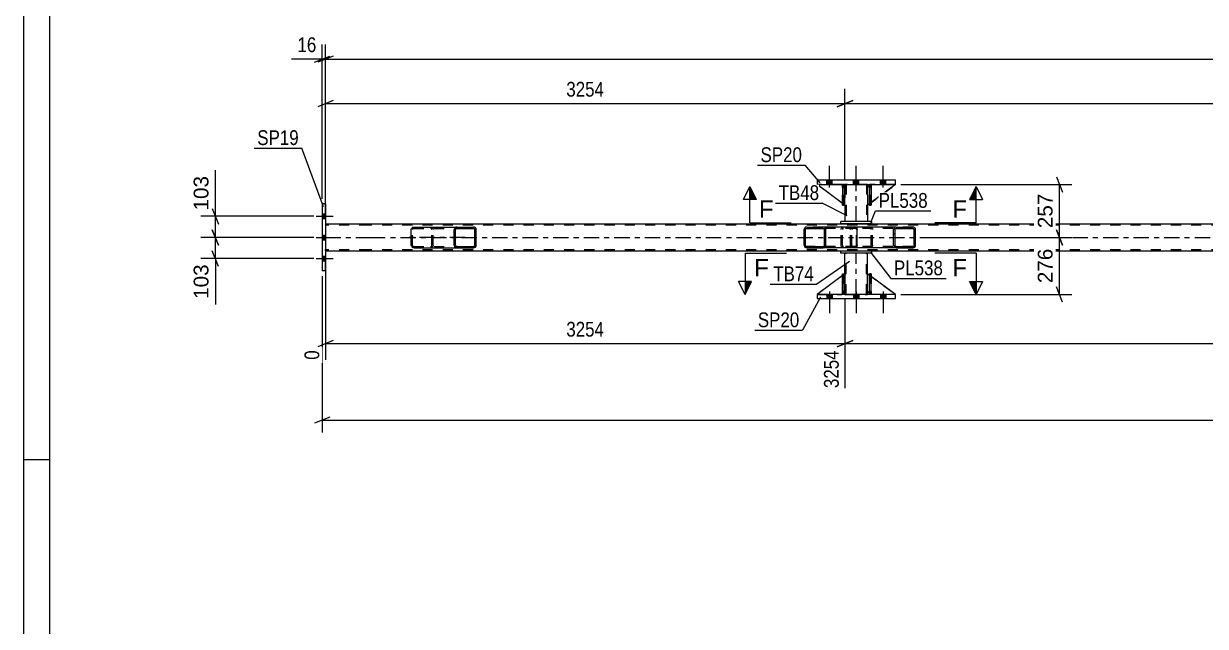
# Model space of a CAD drawing. Header units: millimetres. Extents: x -116 to 725, y -402 to 192.
# Drawn here: x -115.7 to 113.3, y -285.5 to -168.8 of the extents above; entities that cross this region are included whole.
import ezdxf

# ---------------------------------------------------------------- set-up
doc = ezdxf.new("R2010")
doc.units = ezdxf.units.MM
doc.linetypes.add('DXK_LINE_DOT2', pattern=[3.9198, 1.9599, -1.9599])
doc.linetypes.add('DXK_LINE_DOT3', pattern=[5.9187, 2.979, -0.9799, 0.9799, -0.9799])
doc.styles.add('Arial', font='ARIAL.TTF', dxfattribs={"height": 0.2})
doc.styles.add('Arial Narrow', font='ARIALN.TTF', dxfattribs={"height": 0.2})

# ---------------------------------------------------------------- blocks, each defined once
blk = doc.blocks.new('Unknown-203720616-1133')
at = {"color": 5, "linetype": 'Continuous'}
for p, q in [((-115.72, 191.75), (-115.72, -402.25)), ((-110.72, 186.75), (-110.72, -397.25)), ((-110.72, -253.25), (-115.72, -253.25))]:
    blk.add_line(p, q, dxfattribs=at)
blk = doc.blocks.new('Part-203720616-3910 - 3880')
at = {"color": 2, "linetype": 'Continuous'}
for p, q in [((43.42, -217.23), (43.42, -213.23)), ((47.82, -217.23), (47.82, -213.23)), ((43.42, -221.23), (43.42, -220.63)), ((47.82, -221.23), (47.82, -220.63))]:
    blk.add_line(p, q, dxfattribs=at)
at = {"color": 7, "linetype": 'DXK_LINE_DOT2'}
for p, q in [((47.82, -213.23), (43.42, -213.23)), ((43.66, -221.23), (43.66, -213.23)), ((47.58, -221.23), (47.58, -213.23)), ((43.42, -220.63), (43.42, -217.23)), ((47.82, -220.63), (47.82, -217.23)), ((43.42, -221.23), (47.82, -221.23))]:
    blk.add_line(p, q, dxfattribs=at)
at = {"color": 7, "linetype": 'DXK_LINE_DOT3'}
blk.add_line((45.62, -221.23), (45.62, -213.23), dxfattribs=at)
blk = doc.blocks.new('Part-203720616-3911 - 3880')
at = {"color": 7, "linetype": 'DXK_LINE_DOT2'}
for p, q in [((42.97, -200.53), (42.97, -199.93)), ((42.97, -199.93), (42.97, -199.93)), ((42.97, -199.93), (42.97, -203.93)), ((43.29, -199.93), (42.97, -199.93)), ((42.97, -203.93), (42.97, -200.53)), ((42.97, -200.53), (43.29, -200.53)), ((43.29, -200.53), (43.29, -199.93)), ((43.29, -203.93), (43.29, -199.93)), ((43.29, -200.53), (43.29, -203.93)), ((42.97, -203.93), (43.29, -203.93))]:
    blk.add_line(p, q, dxfattribs=at)
blk = doc.blocks.new('Bolt-203720616-4096 - 3880')
at = {"linetype": 'Continuous'}
for points in [[(-57.24, -206.53), (-57.24, -205.65), (-57.88, -205.65), (-57.88, -206.53)], [(-57.24, -206.53), (-57.24, -205.65), (-57.88, -205.65), (-57.88, -206.53)], [(-57.24, -206.53), (-57.24, -205.65), (-57.88, -205.65), (-57.88, -206.53)], [(-57.24, -210.63), (-57.24, -209.75), (-57.88, -209.75), (-57.88, -210.63)], [(-57.24, -210.63), (-57.24, -209.75), (-57.88, -209.75), (-57.88, -210.63)], [(-57.24, -214.73), (-57.24, -213.85), (-57.88, -213.85), (-57.88, -214.73)], [(-57.24, -214.73), (-57.24, -213.85), (-57.88, -213.85), (-57.88, -214.73)], [(-57.24, -214.73), (-57.24, -213.85), (-57.88, -213.85), (-57.88, -214.73)]]:
    blk.add_hatch(color=1, dxfattribs=at).paths.add_polyline_path(points)
at = {"color": 1, "linetype": 'Continuous'}
for p, q in [((-57.88, -205.65), (-57.24, -205.65)), ((-57.88, -205.65), (-57.24, -205.65)), ((-57.88, -205.65), (-57.24, -205.65)), ((-59.04, -206.09), (-55.72, -206.09)), ((-59.04, -206.09), (-55.72, -206.09)), ((-59.04, -206.09), (-55.72, -206.09)), ((-57.88, -206.53), (-57.24, -206.53)), ((-57.88, -206.53), (-57.24, -206.53)), ((-57.88, -206.53), (-57.24, -206.53)), ((-59.04, -210.19), (-55.72, -210.19)), ((-59.04, -210.19), (-55.72, -210.19)), ((-57.88, -209.75), (-57.24, -209.75)), ((-57.88, -209.75), (-57.24, -209.75)), ((-57.88, -210.63), (-57.24, -210.63)), ((-57.88, -210.63), (-57.24, -210.63)), ((-59.04, -214.29), (-55.72, -214.29)), ((-59.04, -214.29), (-55.72, -214.29)), ((-59.04, -214.29), (-55.72, -214.29)), ((-57.88, -213.85), (-57.24, -213.85)), ((-57.88, -213.85), (-57.24, -213.85)), ((-57.88, -213.85), (-57.24, -213.85)), ((-57.88, -214.73), (-57.24, -214.73)), ((-57.88, -214.73), (-57.24, -214.73)), ((-57.88, -214.73), (-57.24, -214.73))]:
    blk.add_line(p, q, dxfattribs=at)
blk = doc.blocks.new('Part-203720616-3947 - 3880')
at = {"color": 2, "linetype": 'Continuous'}
for p, q in [((43.42, -199.93), (43.42, -200.53)), ((47.82, -199.93), (47.82, -200.53)), ((43.42, -203.93), (43.42, -207.13)), ((47.82, -203.93), (47.82, -207.13))]:
    blk.add_line(p, q, dxfattribs=at)
at = {"color": 7, "linetype": 'DXK_LINE_DOT2'}
for p, q in [((47.82, -199.93), (43.42, -199.93)), ((43.42, -200.53), (43.42, -203.93)), ((43.66, -199.93), (43.66, -207.13)), ((47.58, -199.93), (47.58, -207.13)), ((47.82, -200.53), (47.82, -203.93)), ((47.82, -207.13), (43.42, -207.13))]:
    blk.add_line(p, q, dxfattribs=at)
at = {"color": 7, "linetype": 'DXK_LINE_DOT3'}
blk.add_line((45.62, -207.13), (45.62, -199.93), dxfattribs=at)
blk = doc.blocks.new('Part-203720616-4016 - 3880')
at = {"color": 7, "linetype": 'DXK_LINE_DOT2'}
for p, q in [((48.42, -199.93), (47.82, -200.53)), ((47.82, -203.93), (53.22, -199.93)), ((47.82, -200.53), (47.82, -203.93)), ((53.22, -199.93), (48.42, -199.93))]:
    blk.add_line(p, q, dxfattribs=at)
blk = doc.blocks.new('Part-203720616-3952 - 3880')
at = {"color": 2, "linetype": 'Continuous'}
for p, q in [((48.62, -207.13), (42.62, -207.13)), ((42.62, -207.53), (42.62, -207.13)), ((48.62, -207.53), (42.62, -207.53)), ((48.62, -207.53), (48.62, -207.13))]:
    blk.add_line(p, q, dxfattribs=at)
blk = doc.blocks.new('Part-203720616-4017 - 3880')
at = {"color": 2, "linetype": 'Continuous'}
for p, q in [((42.97, -203.6), (38.02, -199.93)), ((42.97, -200.09), (42.82, -199.93)), ((43.42, -200.53), (43.29, -200.41)), ((43.42, -200.53), (43.42, -200.53)), ((43.42, -203.93), (43.42, -200.53)), ((43.29, -203.84), (43.42, -203.93)), ((43.42, -203.93), (43.42, -203.93))]:
    blk.add_line(p, q, dxfattribs=at)
at = {"color": 7, "linetype": 'DXK_LINE_DOT2'}
for p, q in [((42.82, -199.93), (38.02, -199.93)), ((42.82, -199.93), (43.42, -200.53)), ((43.29, -200.41), (42.97, -200.09)), ((43.42, -200.53), (43.42, -203.93)), ((43.29, -203.84), (42.97, -203.6))]:
    blk.add_line(p, q, dxfattribs=at)
blk = doc.blocks.new('Part-203720616-4021 - 3880')
at = {"color": 7, "linetype": 'DXK_LINE_DOT2'}
for p, q in [((43.29, -217.33), (42.97, -217.56)), ((43.42, -220.63), (43.42, -217.23)), ((38.02, -221.23), (42.82, -221.23)), ((43.42, -220.63), (42.82, -221.23)), ((43.29, -220.76), (42.97, -221.08))]:
    blk.add_line(p, q, dxfattribs=at)
at = {"color": 2, "linetype": 'Continuous'}
for p, q in [((43.42, -217.23), (43.29, -217.33)), ((43.42, -220.63), (43.42, -217.23)), ((42.97, -217.56), (38.02, -221.23)), ((42.97, -221.08), (42.82, -221.23)), ((43.42, -220.63), (43.29, -220.76)), ((43.42, -220.63), (43.42, -220.63))]:
    blk.add_line(p, q, dxfattribs=at)
blk = doc.blocks.new('Part-203720616-3957 - 3880')
at = {"color": 2, "linetype": 'Continuous'}
for p, q in [((48.62, -212.83), (42.62, -212.83)), ((42.62, -213.23), (42.62, -212.83)), ((48.62, -213.23), (48.62, -212.83)), ((48.62, -213.23), (42.62, -213.23))]:
    blk.add_line(p, q, dxfattribs=at)
blk = doc.blocks.new('Part-203720616-4022 - 3880')
at = {"color": 7, "linetype": 'DXK_LINE_DOT2'}
for p, q in [((43.42, -217.23), (38.02, -221.23)), ((43.42, -220.63), (43.42, -217.23)), ((43.42, -217.23), (43.42, -220.63)), ((38.02, -221.23), (42.82, -221.23)), ((42.82, -221.23), (43.42, -220.63)), ((43.42, -220.63), (42.82, -221.23)), ((43.42, -220.63), (43.42, -220.63))]:
    blk.add_line(p, q, dxfattribs=at)
blk = doc.blocks.new('Part-203720616-4023 - 3880')
at = {"color": 2, "linetype": 'Continuous'}
for p, q in [((48.17, -221.23), (48.17, -217.23)), ((48.17, -217.23), (48.49, -217.23)), ((48.49, -221.23), (48.49, -217.23)), ((48.17, -221.23), (48.17, -221.23)), ((48.49, -221.23), (48.17, -221.23))]:
    blk.add_line(p, q, dxfattribs=at)
at = {"color": 7, "linetype": 'DXK_LINE_DOT2'}
for p, q in [((48.17, -217.23), (48.17, -220.63)), ((48.49, -220.63), (48.49, -217.23)), ((48.17, -220.63), (48.17, -221.23)), ((48.17, -220.63), (48.49, -220.63)), ((48.49, -221.23), (48.49, -220.63)), ((48.49, -221.23), (48.49, -221.23))]:
    blk.add_line(p, q, dxfattribs=at)
blk = doc.blocks.new('Part-203720616-4024 - 3880')
at = {"color": 2, "linetype": 'Continuous'}
for p, q in [((42.97, -221.23), (42.97, -217.23)), ((42.97, -217.23), (43.29, -217.23)), ((43.29, -221.23), (43.29, -217.23)), ((42.97, -221.23), (42.97, -221.23)), ((43.29, -221.23), (42.97, -221.23))]:
    blk.add_line(p, q, dxfattribs=at)
at = {"color": 7, "linetype": 'DXK_LINE_DOT2'}
for p, q in [((42.97, -217.23), (42.97, -220.63)), ((43.29, -220.63), (43.29, -217.23)), ((42.97, -220.63), (42.97, -221.23)), ((42.97, -220.63), (43.29, -220.63)), ((43.29, -221.23), (43.29, -220.63)), ((43.29, -221.23), (43.29, -221.23))]:
    blk.add_line(p, q, dxfattribs=at)
blk = doc.blocks.new('Part-203720616-4025 - 3880')
at = {"color": 7, "linetype": 'DXK_LINE_DOT2'}
for p, q in [((48.49, -217.23), (48.17, -217.23)), ((48.17, -220.63), (48.17, -217.23)), ((48.17, -217.23), (48.17, -221.23)), ((48.49, -217.23), (48.49, -220.63)), ((48.49, -221.23), (48.49, -217.23)), ((48.49, -220.63), (48.17, -220.63)), ((48.17, -221.23), (48.17, -220.63)), ((48.49, -221.23), (48.17, -221.23)), ((48.49, -220.63), (48.49, -221.23)), ((48.49, -221.23), (48.49, -221.23))]:
    blk.add_line(p, q, dxfattribs=at)
blk = doc.blocks.new('Part-203720616-3971 - 3880')
at = {"color": 2, "linetype": 'Continuous'}
for p, q in [((-57.24, -203.69), (-57.88, -203.69)), ((-57.88, -203.69), (-57.88, -216.69)), ((-57.24, -203.69), (-57.24, -216.69)), ((-57.24, -216.69), (-57.88, -216.69))]:
    blk.add_line(p, q, dxfattribs=at)
at = {"color": 7, "linetype": 'DXK_LINE_DOT2'}
for p, q in [((-57.88, -203.69), (-57.88, -216.69)), ((-57.24, -216.69), (-57.24, -212.54))]:
    blk.add_line(p, q, dxfattribs=at)
blk = doc.blocks.new('Part-203720616-4014 - 3880')
at = {"color": 7, "linetype": 'DXK_LINE_DOT2'}
for p, q in [((42.97, -217.23), (43.29, -217.23)), ((42.97, -220.63), (42.97, -217.23)), ((42.97, -217.23), (42.97, -221.23)), ((43.29, -217.23), (43.29, -220.63)), ((43.29, -221.23), (43.29, -217.33)), ((43.29, -220.63), (42.97, -220.63)), ((42.97, -221.23), (42.97, -220.63)), ((43.29, -221.23), (42.97, -221.23)), ((43.29, -220.63), (43.29, -221.23)), ((43.29, -221.23), (43.29, -221.23))]:
    blk.add_line(p, q, dxfattribs=at)
blk = doc.blocks.new('Part-203720616-4015 - 3880')
at = {"color": 2, "linetype": 'Continuous'}
for p, q in [((48.17, -200.18), (47.82, -200.53)), ((47.82, -200.53), (47.82, -203.93)), ((53.22, -199.93), (48.49, -203.43)), ((48.17, -203.67), (47.82, -203.93))]:
    blk.add_line(p, q, dxfattribs=at)
at = {"color": 7, "linetype": 'DXK_LINE_DOT2'}
for p, q in [((48.42, -199.93), (48.17, -200.18)), ((53.22, -199.93), (48.42, -199.93)), ((48.49, -203.43), (48.17, -203.67))]:
    blk.add_line(p, q, dxfattribs=at)
blk = doc.blocks.new('Part-203720616-4018 - 3880')
at = {"color": 7, "linetype": 'DXK_LINE_DOT2'}
for p, q in [((43.42, -203.93), (38.02, -199.93)), ((38.02, -199.93), (42.82, -199.93)), ((42.82, -199.93), (43.42, -200.53)), ((43.42, -200.53), (42.82, -199.93)), ((43.42, -200.53), (43.42, -203.93)), ((43.42, -200.53), (43.42, -200.53)), ((43.42, -200.53), (43.42, -203.93))]:
    blk.add_line(p, q, dxfattribs=at)
blk = doc.blocks.new('Part-203720616-4019 - 3880')
at = {"color": 2, "linetype": 'Continuous'}
for p, q in [((48.49, -199.93), (48.17, -199.93)), ((48.17, -199.93), (48.17, -203.93)), ((48.49, -199.93), (48.49, -199.93)), ((48.49, -199.93), (48.49, -203.93)), ((48.49, -203.93), (48.17, -203.93))]:
    blk.add_line(p, q, dxfattribs=at)
at = {"color": 7, "linetype": 'DXK_LINE_DOT2'}
for p, q in [((48.17, -200.53), (48.17, -199.93)), ((48.49, -200.53), (48.17, -200.53)), ((48.17, -200.53), (48.17, -203.93)), ((48.49, -200.53), (48.49, -199.93)), ((48.49, -199.93), (48.49, -199.93)), ((48.49, -203.93), (48.49, -200.53))]:
    blk.add_line(p, q, dxfattribs=at)
blk = doc.blocks.new('Part-203720616-4020 - 3880')
at = {"color": 7, "linetype": 'DXK_LINE_DOT2'}
for p, q in [((47.82, -220.63), (47.82, -217.23)), ((47.82, -217.23), (53.22, -221.23)), ((48.42, -221.23), (47.82, -220.63)), ((53.22, -221.23), (48.42, -221.23))]:
    blk.add_line(p, q, dxfattribs=at)
blk = doc.blocks.new('Part-203720616-4045 - 3880')
at = {"color": 2, "linetype": 'Continuous'}
for p, q in [((53.22, -199.13), (38.02, -199.13)), ((38.02, -199.13), (38.02, -199.93)), ((53.22, -199.93), (53.22, -199.13)), ((38.02, -199.93), (53.22, -199.93))]:
    blk.add_line(p, q, dxfattribs=at)
blk = doc.blocks.new('Part-203720616-4050 - 3880')
at = {"color": 2, "linetype": 'Continuous'}
for p, q in [((38.02, -221.23), (38.02, -222.03)), ((53.22, -221.23), (38.02, -221.23)), ((38.02, -222.03), (53.22, -222.03)), ((53.22, -222.03), (53.22, -221.23))]:
    blk.add_line(p, q, dxfattribs=at)
blk = doc.blocks.new('Part-203720616-4051 - 3880')
at = {"color": 2, "linetype": 'Continuous'}
for p, q in [((47.82, -220.63), (47.82, -217.23)), ((48.17, -217.49), (47.82, -217.23)), ((53.22, -221.23), (48.49, -217.73)), ((48.17, -220.99), (47.82, -220.63))]:
    blk.add_line(p, q, dxfattribs=at)
at = {"color": 7, "linetype": 'DXK_LINE_DOT2'}
for p, q in [((48.49, -217.73), (48.17, -217.49)), ((48.42, -221.23), (48.17, -220.99)), ((53.22, -221.23), (48.42, -221.23)), ((53.22, -221.23), (53.22, -221.23)), ((53.22, -221.23), (53.22, -221.23))]:
    blk.add_line(p, q, dxfattribs=at)
blk = doc.blocks.new('Part-203720616-4052 - 3880')
at = {"color": 2, "linetype": 'Continuous'}
for p, q in [((43.29, -199.93), (42.97, -199.93)), ((42.97, -199.93), (42.97, -203.93)), ((43.29, -199.93), (43.29, -199.93)), ((43.29, -199.93), (43.29, -203.93)), ((43.29, -203.93), (42.97, -203.93))]:
    blk.add_line(p, q, dxfattribs=at)
at = {"color": 7, "linetype": 'DXK_LINE_DOT2'}
for p, q in [((42.97, -200.53), (42.97, -199.93)), ((43.29, -200.53), (42.97, -200.53)), ((42.97, -200.53), (42.97, -203.93)), ((43.29, -200.53), (43.29, -199.93)), ((43.29, -199.93), (43.29, -199.93)), ((43.29, -203.93), (43.29, -200.53))]:
    blk.add_line(p, q, dxfattribs=at)
blk = doc.blocks.new('Part-203720616-4053 - 3880')
at = {"color": 7, "linetype": 'DXK_LINE_DOT2'}
for p, q in [((48.17, -200.53), (48.17, -199.93)), ((48.17, -199.93), (48.17, -199.93)), ((48.17, -199.93), (48.17, -203.93)), ((48.49, -199.93), (48.17, -199.93)), ((48.17, -203.93), (48.17, -200.53)), ((48.17, -200.53), (48.49, -200.53)), ((48.49, -200.53), (48.49, -199.93)), ((48.49, -203.93), (48.49, -199.93)), ((48.49, -200.53), (48.49, -203.93)), ((48.17, -203.93), (48.49, -203.93))]:
    blk.add_line(p, q, dxfattribs=at)
blk = doc.blocks.new('Part-203720616-4054 - 3880')
at = {"linetype": 'Continuous'}
h = blk.add_hatch(dxfattribs=at)
h.set_pattern_fill('', scale=0.7, style=0, pattern_type=0)
h.set_pattern_definition([(45, (39.6684, -208.489), (-1.57154, 1.57154), [])])
h.paths.add_polyline_path([(39.71, -208.67), (39.67, -208.49), (39.56, -208.33), (39.4, -208.23), (39.2, -208.19), (36.02, -208.19), (35.83, -208.23), (35.66, -208.33), (35.56, -208.49), (35.52, -208.67), (35.52, -211.71), (35.56, -211.9), (35.66, -212.05), (35.83, -212.16), (36.02, -212.19), (39.2, -212.19), (39.4, -212.16), (39.56, -212.05), (39.67, -211.9), (39.71, -211.71)])
h.paths.add_polyline_path([(39.44, -211.8), (39.38, -211.88), (39.3, -211.93), (39.2, -211.95), (36.02, -211.95), (35.92, -211.93), (35.84, -211.88), (35.79, -211.8), (35.77, -211.71), (35.77, -208.67), (35.79, -208.58), (35.84, -208.5), (35.92, -208.45), (36.02, -208.43), (39.2, -208.43), (39.3, -208.45), (39.38, -208.5), (39.44, -208.58), (39.46, -208.67), (39.46, -211.71)])
at = {"color": 2, "linetype": 'Continuous'}
for p, q in [((36.02, -208.19), (35.83, -208.23)), ((36.02, -208.19), (39.2, -208.19)), ((45.5, -208.19), (39.2, -208.19)), ((39.4, -208.23), (39.2, -208.19)), ((45.5, -208.19), (45.61, -208.23)), ((45.61, -208.23), (45.7, -208.33)), ((45.7, -208.33), (45.75, -208.49)), ((35.56, -208.49), (35.52, -208.67)), ((35.52, -211.71), (35.52, -208.67)), ((35.77, -208.67), (35.79, -208.58)), ((35.77, -211.71), (35.77, -208.67)), ((35.79, -208.58), (35.84, -208.5)), ((35.84, -208.5), (35.92, -208.45)), ((35.92, -208.45), (36.02, -208.43)), ((36.02, -208.43), (39.2, -208.43)), ((39.2, -208.43), (39.3, -208.45)), ((39.3, -208.45), (39.38, -208.5)), ((39.38, -208.5), (39.44, -208.58)), ((39.44, -208.58), (39.46, -208.67)), ((39.46, -211.71), (39.46, -208.67)), ((39.71, -208.67), (39.67, -208.49)), ((39.71, -211.71), (39.71, -208.67)), ((45.75, -208.49), (45.78, -208.67)), ((45.78, -211.71), (45.78, -208.67)), ((35.52, -211.71), (35.56, -211.9)), ((35.79, -211.8), (35.77, -211.71)), ((35.84, -211.88), (35.79, -211.8)), ((35.83, -212.16), (36.02, -212.19)), ((35.92, -211.93), (35.84, -211.88)), ((36.02, -211.95), (35.92, -211.93)), ((36.02, -211.95), (39.2, -211.95)), ((36.02, -212.19), (39.2, -212.19)), ((39.3, -211.93), (39.2, -211.95)), ((39.2, -212.19), (39.4, -212.16)), ((45.5, -212.19), (39.2, -212.19)), ((39.38, -211.88), (39.3, -211.93)), ((39.44, -211.8), (39.38, -211.88)), ((39.46, -211.71), (39.44, -211.8)), ((39.67, -211.9), (39.71, -211.71)), ((45.61, -212.16), (45.5, -212.19)), ((45.7, -212.05), (45.61, -212.16)), ((45.75, -211.9), (45.7, -212.05)), ((45.78, -211.71), (45.75, -211.9))]:
    blk.add_line(p, q, dxfattribs=at)
at = {"color": 7, "linetype": 'DXK_LINE_DOT2'}
for p, q in [((39.2, -208.19), (36.02, -208.19)), ((42.98, -208.23), (43.17, -208.19)), ((44.51, -208.43), (44.51, -208.19)), ((45.5, -208.43), (36.02, -208.43)), ((42.67, -208.67), (42.71, -208.49)), ((42.67, -211.71), (42.67, -208.67)), ((42.94, -208.58), (42.92, -208.67)), ((42.92, -211.71), (42.92, -208.67)), ((42.99, -208.5), (42.94, -208.58)), ((42.99, -208.5), (43.01, -208.49)), ((43.01, -208.49), (43.07, -208.45)), ((43.07, -208.45), (43.17, -208.43)), ((45.56, -208.45), (45.5, -208.43)), ((45.6, -208.5), (45.56, -208.45)), ((45.63, -208.58), (45.6, -208.5)), ((45.64, -208.67), (45.63, -208.58)), ((45.64, -211.71), (45.64, -208.67)), ((45.5, -211.95), (36.02, -211.95)), ((39.2, -212.19), (36.02, -212.19)), ((42.71, -211.9), (42.67, -211.71)), ((42.92, -211.71), (42.94, -211.8)), ((42.94, -211.8), (42.99, -211.88)), ((43.17, -212.19), (42.98, -212.16)), ((42.99, -211.88), (43.01, -211.9)), ((43.01, -211.9), (43.07, -211.93)), ((43.07, -211.93), (43.17, -211.95)), ((44.51, -212.19), (44.51, -211.95)), ((45.5, -211.95), (45.56, -211.93)), ((45.56, -211.93), (45.6, -211.88)), ((45.6, -211.88), (45.63, -211.8)), ((45.63, -211.8), (45.64, -211.71))]:
    blk.add_line(p, q, dxfattribs=at)
at = {"color": 2, "linetype": 'Continuous'}
for centre, start, end in [((36.01, -208.69), 111.1941, 156.1506), ((39.22, -208.69), 23.8494, 68.8059), ((36.01, -211.7), 203.8494, 248.8059), ((39.22, -211.7), 291.1941, 336.1506)]:
    blk.add_arc(centre, 0.492, start, end, dxfattribs=at)
at = {"color": 7, "linetype": 'DXK_LINE_DOT2'}
for centre, start, end in [((43.16, -208.69), 111.1941, 156.1506), ((43.16, -211.7), 203.8494, 248.8059)]:
    blk.add_arc(centre, 0.492, start, end, dxfattribs=at)
blk = doc.blocks.new('Part-203720616-4055 - 3880')
at = {"linetype": 'Continuous'}
h = blk.add_hatch(dxfattribs=at)
h.set_pattern_fill('', scale=0.7, style=0, pattern_type=0)
h.set_pattern_definition([(45, (-28.0551, -208.489), (-1.57154, 1.57154), [])])
h.paths.add_polyline_path([(-28.02, -208.67), (-28.06, -208.49), (-28.17, -208.33), (-28.33, -208.23), (-28.53, -208.19), (-31.76, -208.19), (-31.96, -208.23), (-32.12, -208.33), (-32.23, -208.49), (-32.27, -208.67), (-32.27, -211.71), (-32.23, -211.9), (-32.12, -212.05), (-31.96, -212.16), (-31.76, -212.19), (-28.53, -212.19), (-28.33, -212.16), (-28.17, -212.05), (-28.06, -211.9), (-28.02, -211.71)])
h.paths.add_polyline_path([(-28.29, -211.8), (-28.35, -211.88), (-28.43, -211.93), (-28.53, -211.95), (-31.76, -211.95), (-31.86, -211.93), (-31.94, -211.88), (-32, -211.8), (-32.02, -211.71), (-32.02, -208.67), (-32, -208.58), (-31.94, -208.5), (-31.86, -208.45), (-31.76, -208.43), (-28.53, -208.43), (-28.43, -208.45), (-28.35, -208.5), (-28.29, -208.58), (-28.27, -208.67), (-28.27, -211.71)])
at = {"color": 2, "linetype": 'Continuous'}
for p, q in [((-40.31, -208.23), (-40.11, -208.19)), ((-40.11, -208.19), (-31.76, -208.19)), ((-31.76, -208.19), (-31.96, -208.23)), ((-31.76, -208.19), (-28.53, -208.19)), ((-28.33, -208.23), (-28.53, -208.19)), ((-40.62, -208.67), (-40.58, -208.49)), ((-40.62, -211.71), (-40.62, -208.67)), ((-32.23, -208.49), (-32.27, -208.67)), ((-32.27, -211.71), (-32.27, -208.67)), ((-32.02, -208.67), (-32, -208.58)), ((-32.02, -211.71), (-32.02, -208.67)), ((-32, -208.58), (-31.94, -208.5)), ((-31.94, -208.5), (-31.86, -208.45)), ((-31.86, -208.45), (-31.76, -208.43)), ((-31.76, -208.43), (-28.53, -208.43)), ((-28.53, -208.43), (-28.43, -208.45)), ((-28.43, -208.45), (-28.35, -208.5)), ((-28.35, -208.5), (-28.29, -208.58)), ((-28.29, -208.58), (-28.27, -208.67)), ((-28.27, -211.71), (-28.27, -208.67)), ((-28.02, -208.67), (-28.06, -208.49)), ((-28.02, -211.71), (-28.02, -208.67)), ((-40.58, -211.9), (-40.62, -211.71)), ((-40.11, -212.19), (-40.31, -212.16)), ((-40.11, -212.19), (-31.76, -212.19)), ((-32.27, -211.71), (-32.23, -211.9)), ((-32, -211.8), (-32.02, -211.71)), ((-31.94, -211.88), (-32, -211.8)), ((-31.96, -212.16), (-31.76, -212.19)), ((-31.86, -211.93), (-31.94, -211.88)), ((-31.76, -211.95), (-31.86, -211.93)), ((-31.76, -211.95), (-28.53, -211.95)), ((-31.76, -212.19), (-28.53, -212.19)), ((-28.43, -211.93), (-28.53, -211.95)), ((-28.53, -212.19), (-28.33, -212.16)), ((-28.35, -211.88), (-28.43, -211.93)), ((-28.29, -211.8), (-28.35, -211.88)), ((-28.27, -211.71), (-28.29, -211.8)), ((-28.06, -211.9), (-28.02, -211.71))]:
    blk.add_line(p, q, dxfattribs=at)
at = {"color": 7, "linetype": 'DXK_LINE_DOT2'}
for p, q in [((-36.88, -208.19), (-36.68, -208.23)), ((-31.76, -208.19), (-28.53, -208.19)), ((-40.35, -208.58), (-40.37, -208.67)), ((-40.37, -211.71), (-40.37, -208.67)), ((-40.29, -208.5), (-40.35, -208.58)), ((-40.21, -208.45), (-40.29, -208.5)), ((-40.11, -208.43), (-40.21, -208.45)), ((-40.11, -208.43), (-28.53, -208.43)), ((-36.78, -208.45), (-36.88, -208.43)), ((-36.7, -208.5), (-36.78, -208.45)), ((-36.64, -208.58), (-36.7, -208.5)), ((-36.62, -208.67), (-36.64, -208.58)), ((-36.62, -211.71), (-36.62, -208.67)), ((-36.4, -208.49), (-36.37, -208.67)), ((-36.37, -211.71), (-36.37, -208.67)), ((-40.37, -211.71), (-40.35, -211.8)), ((-40.35, -211.8), (-40.29, -211.88)), ((-40.29, -211.88), (-40.21, -211.93)), ((-40.21, -211.93), (-40.11, -211.95)), ((-40.11, -211.95), (-28.53, -211.95)), ((-36.88, -211.95), (-36.78, -211.93)), ((-36.68, -212.16), (-36.88, -212.19)), ((-36.78, -211.93), (-36.7, -211.88)), ((-36.7, -211.88), (-36.64, -211.8)), ((-36.64, -211.8), (-36.62, -211.71)), ((-36.37, -211.71), (-36.4, -211.9)), ((-31.76, -212.19), (-28.53, -212.19))]:
    blk.add_line(p, q, dxfattribs=at)
at = {"color": 7, "linetype": 'DXK_LINE_DOT3'}
blk.add_line((-30.14, -210.19), (-41.91, -210.19), dxfattribs=at)
at = {"color": 2, "linetype": 'Continuous'}
for centre, start, end in [((-40.13, -208.69), 110.7583, 155.68), ((-31.78, -208.69), 110.7583, 155.68), ((-28.51, -208.69), 24.32, 69.2417), ((-40.13, -211.69), 204.32, 249.2417), ((-31.78, -211.69), 204.32, 249.2417), ((-28.51, -211.69), 290.7583, 335.68)]:
    blk.add_arc(centre, 0.496, start, end, dxfattribs=at)
at = {"color": 7, "linetype": 'DXK_LINE_DOT2'}
for centre, start, end in [((-36.86, -208.69), 24.32, 69.2417), ((-36.86, -211.69), 290.7583, 335.68)]:
    blk.add_arc(centre, 0.496, start, end, dxfattribs=at)
blk = doc.blocks.new('Part-203720616-4056 - 3880')
at = {"linetype": 'Continuous'}
h = blk.add_hatch(dxfattribs=at)
h.set_pattern_fill('', scale=0.7, style=0, pattern_type=0)
h.set_pattern_definition([(45, (57.079, -208.489), (-1.57154, 1.57154), [])])
h.paths.add_polyline_path([(57.12, -208.67), (57.08, -208.49), (56.97, -208.33), (56.8, -208.23), (56.61, -208.19), (53.37, -208.19), (53.18, -208.23), (53.01, -208.33), (52.9, -208.49), (52.86, -208.67), (52.86, -211.71), (52.9, -211.9), (53.01, -212.05), (53.18, -212.16), (53.37, -212.19), (56.61, -212.19), (56.8, -212.16), (56.97, -212.05), (57.08, -211.9), (57.12, -211.71)])
h.paths.add_polyline_path([(56.84, -211.8), (56.79, -211.88), (56.7, -211.93), (56.61, -211.95), (53.37, -211.95), (53.27, -211.93), (53.19, -211.88), (53.14, -211.8), (53.12, -211.71), (53.12, -208.67), (53.14, -208.58), (53.19, -208.5), (53.27, -208.45), (53.37, -208.43), (56.61, -208.43), (56.7, -208.45), (56.79, -208.5), (56.84, -208.58), (56.86, -208.67), (56.86, -211.71)])
at = {"color": 7, "linetype": 'DXK_LINE_DOT2'}
for p, q in [((44.83, -208.23), (45.02, -208.19)), ((45.5, -208.19), (45.02, -208.19)), ((48.26, -208.19), (48.45, -208.23)), ((56.61, -208.19), (53.37, -208.19)), ((44.51, -208.67), (44.55, -208.49)), ((44.51, -211.71), (44.51, -208.67)), ((44.79, -208.58), (44.77, -208.67)), ((44.77, -211.71), (44.77, -208.67)), ((44.84, -208.5), (44.79, -208.58)), ((44.93, -208.45), (44.84, -208.5)), ((45.02, -208.43), (44.93, -208.45)), ((56.61, -208.43), (45.02, -208.43)), ((48.36, -208.45), (48.26, -208.43)), ((48.44, -208.5), (48.36, -208.45)), ((48.49, -208.58), (48.44, -208.5)), ((48.51, -208.67), (48.49, -208.58)), ((48.51, -211.71), (48.51, -208.67)), ((48.73, -208.49), (48.77, -208.67)), ((48.77, -211.71), (48.77, -208.67)), ((44.55, -211.9), (44.51, -211.71)), ((44.77, -211.71), (44.79, -211.8)), ((44.79, -211.8), (44.84, -211.88)), ((45.02, -212.19), (44.83, -212.16)), ((44.84, -211.88), (44.93, -211.93)), ((44.93, -211.93), (45.02, -211.95)), ((56.61, -211.95), (45.02, -211.95)), ((45.5, -212.19), (45.02, -212.19)), ((48.26, -211.95), (48.36, -211.93)), ((48.45, -212.16), (48.26, -212.19)), ((48.36, -211.93), (48.44, -211.88)), ((48.44, -211.88), (48.49, -211.8)), ((48.49, -211.8), (48.51, -211.71)), ((48.77, -211.71), (48.73, -211.9)), ((56.61, -212.19), (53.37, -212.19))]:
    blk.add_line(p, q, dxfattribs=at)
at = {"color": 2, "linetype": 'Continuous'}
for p, q in [((53.37, -208.19), (45.5, -208.19)), ((53.37, -208.19), (53.18, -208.23)), ((53.37, -208.19), (56.61, -208.19)), ((56.8, -208.23), (56.61, -208.19)), ((52.9, -208.49), (52.86, -208.67)), ((52.86, -211.71), (52.86, -208.67)), ((53.12, -208.67), (53.14, -208.58)), ((53.12, -211.71), (53.12, -208.67)), ((53.14, -208.58), (53.19, -208.5)), ((53.19, -208.5), (53.27, -208.45)), ((53.27, -208.45), (53.37, -208.43)), ((53.37, -208.43), (56.61, -208.43)), ((56.61, -208.43), (56.7, -208.45)), ((56.7, -208.45), (56.79, -208.5)), ((56.79, -208.5), (56.84, -208.58)), ((56.84, -208.58), (56.86, -208.67)), ((56.86, -211.71), (56.86, -208.67)), ((57.12, -208.67), (57.08, -208.49)), ((57.12, -211.71), (57.12, -208.67)), ((53.37, -212.19), (45.5, -212.19)), ((52.86, -211.71), (52.9, -211.9)), ((53.14, -211.8), (53.12, -211.71)), ((53.19, -211.88), (53.14, -211.8)), ((53.18, -212.16), (53.37, -212.19)), ((53.27, -211.93), (53.19, -211.88)), ((53.37, -211.95), (53.27, -211.93)), ((53.37, -211.95), (56.61, -211.95)), ((53.37, -212.19), (56.61, -212.19)), ((56.7, -211.93), (56.61, -211.95)), ((56.61, -212.19), (56.8, -212.16)), ((56.79, -211.88), (56.7, -211.93)), ((56.84, -211.8), (56.79, -211.88)), ((56.86, -211.71), (56.84, -211.8)), ((57.08, -211.9), (57.12, -211.71))]:
    blk.add_line(p, q, dxfattribs=at)
at = {"color": 7, "linetype": 'DXK_LINE_DOT2'}
for centre, start, end in [((45, -208.69), 110.7583, 155.68), ((48.28, -208.69), 24.32, 69.2417), ((45, -211.69), 204.32, 249.2417), ((48.28, -211.69), 290.7583, 335.68)]:
    blk.add_arc(centre, 0.496, start, end, dxfattribs=at)
at = {"color": 2, "linetype": 'Continuous'}
for centre, start, end in [((53.35, -208.69), 110.7583, 155.68), ((56.63, -208.69), 24.32, 69.2417), ((53.35, -211.69), 204.32, 249.2417), ((56.63, -211.69), 290.7583, 335.68)]:
    blk.add_arc(centre, 0.496, start, end, dxfattribs=at)
blk = doc.blocks.new('Bolt-203720616-4090 - 3880')
at = {"linetype": 'Continuous'}
for points in [[(39.9, -199.93), (40.94, -199.93), (40.94, -199.13), (39.9, -199.13)], [(39.9, -199.93), (40.94, -199.93), (40.94, -199.13), (39.9, -199.13)], [(39.9, -199.93), (40.94, -199.93), (40.94, -199.13), (39.9, -199.13)], [(45.1, -199.93), (46.14, -199.93), (46.14, -199.13), (45.1, -199.13)], [(45.1, -199.93), (46.14, -199.93), (46.14, -199.13), (45.1, -199.13)], [(50.3, -199.93), (51.34, -199.93), (51.34, -199.13), (50.3, -199.13)], [(50.3, -199.93), (51.34, -199.93), (51.34, -199.13), (50.3, -199.13)], [(50.3, -199.93), (51.34, -199.93), (51.34, -199.13), (50.3, -199.13)]]:
    blk.add_hatch(color=1, dxfattribs=at).paths.add_polyline_path(points)
at = {"color": 1, "linetype": 'Continuous'}
for p, q in [((40.42, -200.53), (40.42, -196.33)), ((40.42, -200.53), (40.42, -196.33)), ((40.42, -200.53), (40.42, -196.33)), ((45.62, -200.53), (45.62, -196.33)), ((45.62, -200.53), (45.62, -196.33)), ((50.82, -200.53), (50.82, -196.33)), ((50.82, -200.53), (50.82, -196.33)), ((50.82, -200.53), (50.82, -196.33)), ((39.9, -199.93), (39.9, -199.13)), ((39.9, -199.93), (39.9, -199.13)), ((39.9, -199.93), (39.9, -199.13)), ((40.94, -199.93), (40.94, -199.13)), ((40.94, -199.93), (40.94, -199.13)), ((40.94, -199.93), (40.94, -199.13)), ((45.1, -199.93), (45.1, -199.13)), ((45.1, -199.93), (45.1, -199.13)), ((46.14, -199.93), (46.14, -199.13)), ((46.14, -199.93), (46.14, -199.13)), ((50.3, -199.93), (50.3, -199.13)), ((50.3, -199.93), (50.3, -199.13)), ((50.3, -199.93), (50.3, -199.13)), ((51.34, -199.93), (51.34, -199.13)), ((51.34, -199.93), (51.34, -199.13)), ((51.34, -199.93), (51.34, -199.13))]:
    blk.add_line(p, q, dxfattribs=at)
blk = doc.blocks.new('Bolt-203720616-4091 - 3880')
at = {"linetype": 'Continuous'}
for points in [[(40.94, -221.23), (39.9, -221.23), (39.9, -222.03), (40.94, -222.03)], [(40.94, -221.23), (39.9, -221.23), (39.9, -222.03), (40.94, -222.03)], [(40.94, -221.23), (39.9, -221.23), (39.9, -222.03), (40.94, -222.03)], [(46.14, -221.23), (45.1, -221.23), (45.1, -222.03), (46.14, -222.03)], [(46.14, -221.23), (45.1, -221.23), (45.1, -222.03), (46.14, -222.03)], [(51.34, -221.23), (50.3, -221.23), (50.3, -222.03), (51.34, -222.03)], [(51.34, -221.23), (50.3, -221.23), (50.3, -222.03), (51.34, -222.03)], [(51.34, -221.23), (50.3, -221.23), (50.3, -222.03), (51.34, -222.03)]]:
    blk.add_hatch(color=1, dxfattribs=at).paths.add_polyline_path(points)
at = {"color": 1, "linetype": 'Continuous'}
for p, q in [((39.9, -221.23), (39.9, -222.03)), ((39.9, -221.23), (39.9, -222.03)), ((39.9, -221.23), (39.9, -222.03)), ((40.42, -220.63), (40.42, -224.83)), ((40.42, -220.63), (40.42, -224.83)), ((40.42, -220.63), (40.42, -224.83)), ((40.94, -221.23), (40.94, -222.03)), ((40.94, -221.23), (40.94, -222.03)), ((40.94, -221.23), (40.94, -222.03)), ((45.1, -221.23), (45.1, -222.03)), ((45.1, -221.23), (45.1, -222.03)), ((45.62, -220.63), (45.62, -224.83)), ((45.62, -220.63), (45.62, -224.83)), ((46.14, -221.23), (46.14, -222.03)), ((46.14, -221.23), (46.14, -222.03)), ((50.3, -221.23), (50.3, -222.03)), ((50.3, -221.23), (50.3, -222.03)), ((50.3, -221.23), (50.3, -222.03)), ((50.82, -220.63), (50.82, -224.83)), ((50.82, -220.63), (50.82, -224.83)), ((50.82, -220.63), (50.82, -224.83)), ((51.34, -221.23), (51.34, -222.03)), ((51.34, -221.23), (51.34, -222.03)), ((51.34, -221.23), (51.34, -222.03))]:
    blk.add_line(p, q, dxfattribs=at)
blk = doc.blocks.new('Part-203720616-4114 - 3880')
at = {"color": 2, "linetype": 'Continuous'}
for p, q in [((-57.24, -207.55), (-48.72, -207.55)), ((-48.62, -207.55), (610.29, -207.55)), ((-48.72, -212.83), (-57.24, -212.83)), ((42.62, -212.83), (-48.62, -212.83)), ((212.89, -212.83), (48.62, -212.83))]:
    blk.add_line(p, q, dxfattribs=at)
at = {"color": 7, "linetype": 'DXK_LINE_DOT2'}
for p, q in [((-57.24, -207.55), (-57.24, -212.83)), ((-48.72, -207.79), (-57.24, -207.79)), ((610.29, -207.79), (-48.62, -207.79)), ((-48.72, -212.59), (-57.24, -212.59)), ((610.29, -212.59), (-48.62, -212.59)), ((48.62, -212.83), (42.62, -212.83))]:
    blk.add_line(p, q, dxfattribs=at)
at = {"color": 7, "linetype": 'DXK_LINE_DOT3'}
for p, q in [((-57.24, -210.19), (-48.72, -210.19)), ((-48.62, -210.19), (610.29, -210.19))]:
    blk.add_line(p, q, dxfattribs=at)
blk = doc.blocks.new('StraightDimension-203720616-4230 - 3880')
at = {"color": 7, "linetype": 'Continuous'}
for p, q in [((43.42, -222.23), (43.42, -239.37)), ((213.69, -222.23), (213.69, -239.37)), ((44.92, -230.15), (41.92, -231.35)), ((43.42, -230.75), (213.69, -230.75)), ((212.19, -231.35), (215.19, -230.15))]:
    blk.add_line(p, q, dxfattribs=at)
at = {"color": 0}
blk.add_wipeout([(132.81, -230), (132.81, -225.8), (124.3, -225.8), (124.3, -230)], dxfattribs=at)
at = {"color": 0, "linetype": 'Continuous'}
blk.add_wipeout([(213.09, -231.45), (208.89, -231.45), (208.89, -239.97), (213.09, -239.97)], dxfattribs=at)
at = {"color": 3, "style": 'Arial Narrow'}
blk.add_text('4257', height=2.863, dxfattribs=at).set_placement((124.9, -229.4))
at = {"color": 3, "linetype": 'Continuous', "style": 'Arial Narrow'}
blk.add_text('7510', height=2.863, rotation=90.0002, dxfattribs=at).set_placement((212.49, -239.37))
blk = doc.blocks.new('StraightDimension-203720616-4339 - 3880')
at = {"color": 7, "linetype": 'Continuous'}
for p, q in [((58.12, -210.19), (87.4, -210.19)), ((84.4, -208.69), (85.6, -211.69)), ((85, -221.23), (85, -210.19)), ((85.6, -222.73), (84.4, -219.73)), ((54.22, -221.23), (87.4, -221.23))]:
    blk.add_line(p, q, dxfattribs=at)
at = {"color": 0}
blk.add_wipeout([(84.25, -211.78), (80.05, -211.78), (80.05, -219.65), (84.25, -219.65)], dxfattribs=at)
at = {"color": 3, "style": 'Arial'}
blk.add_text('276', height=2.865, rotation=90.0002, dxfattribs=at).set_placement((83.65, -219.05))
blk = doc.blocks.new('StraightDimension-203720616-4213 - 3880')
at = {"color": 7, "linetype": 'Continuous'}
for p, q in [((43.42, -198.93), (43.42, -181.42)), ((213.69, -198.93), (213.69, -181.42)), ((44.92, -183.67), (41.92, -184.87)), ((43.42, -184.27), (213.69, -184.27)), ((212.19, -184.87), (215.19, -183.67))]:
    blk.add_line(p, q, dxfattribs=at)
at = {"color": 0}
blk.add_wipeout([(132.81, -183.52), (132.81, -179.32), (124.3, -179.32), (124.3, -183.52)], dxfattribs=at)
at = {"color": 3, "style": 'Arial Narrow'}
blk.add_text('4257', height=2.863, dxfattribs=at).set_placement((124.9, -182.92))
blk = doc.blocks.new('StraightDimension-203720616-4279 - 3880')
at = {"color": 7, "linetype": 'Continuous'}
for p, q in [((-57.88, -217.69), (-57.88, -247.98)), ((-56.38, -244.98), (-59.38, -246.18)), ((-57.88, -245.58), (619.55, -245.58))]:
    blk.add_line(p, q, dxfattribs=at)
blk = doc.blocks.new('StraightDimension-203720616-4268 - 3880')
at = {"color": 7, "linetype": 'Continuous'}
for p, q in [((-57.88, -202.69), (-57.88, -172.8)), ((-57.24, -202.69), (-57.24, -172.8)), ((-59.38, -176.25), (-56.38, -175.05)), ((-55.74, -175.05), (-58.74, -176.25)), ((-57.88, -175.65), (-57.24, -175.65))]:
    blk.add_line(p, q, dxfattribs=at)
at = {"color": 0}
blk.add_wipeout([(-58.41, -174.9), (-58.41, -170.7), (-63.26, -170.7), (-63.26, -174.9)], dxfattribs=at)
at = {"color": 7, "linetype": 'Continuous'}
blk.add_line((-57.88, -175.65), (-63.79, -175.65), dxfattribs=at)
blk.add_line((-57.88, -175.65), (-63.79, -175.65), dxfattribs=at)
at = {"color": 3, "style": 'Arial Narrow'}
blk.add_text('16', height=2.863, dxfattribs=at).set_placement((-62.66, -174.3))
blk = doc.blocks.new('StraightDimension-203720616-4219 - 3880')
at = {"color": 7, "linetype": 'Continuous'}
for p, q in [((-57.24, -206.55), (-57.24, -181.42)), ((43.42, -198.93), (43.42, -181.42)), ((-55.74, -183.67), (-58.74, -184.87)), ((-57.24, -184.27), (43.42, -184.27)), ((41.92, -184.87), (44.92, -183.67))]:
    blk.add_line(p, q, dxfattribs=at)
at = {"color": 0}
blk.add_wipeout([(-2.66, -183.52), (-2.66, -179.32), (-11.17, -179.32), (-11.17, -183.52)], dxfattribs=at)
at = {"color": 3, "style": 'Arial Narrow'}
blk.add_text('3254', height=2.863, dxfattribs=at).set_placement((-10.57, -182.92))
blk = doc.blocks.new('StraightDimension-203720616-4225 - 3880')
at = {"color": 7, "linetype": 'Continuous'}
for p, q in [((-57.24, -213.83), (-57.24, -233.88)), ((43.42, -222.23), (43.42, -239.37)), ((-55.74, -230.15), (-58.74, -231.35)), ((-57.24, -230.75), (43.42, -230.75)), ((41.92, -231.35), (44.92, -230.15))]:
    blk.add_line(p, q, dxfattribs=at)
at = {"color": 0}
blk.add_wipeout([(-2.66, -230), (-2.66, -225.8), (-11.17, -225.8), (-11.17, -230)], dxfattribs=at)
at = {"color": 0, "linetype": 'Continuous'}
for points in [[(-57.84, -231.45), (-62.04, -231.45), (-62.04, -234.48), (-57.84, -234.48)], [(42.82, -231.45), (38.62, -231.45), (38.62, -239.97), (42.82, -239.97)]]:
    blk.add_wipeout(points, dxfattribs=at)
at = {"color": 3, "style": 'Arial Narrow'}
blk.add_text('3254', height=2.863, dxfattribs=at).set_placement((-10.57, -229.4))
at = {"color": 3, "linetype": 'Continuous', "style": 'Arial Narrow'}
for s, height, p in [('0', 2.86, (-58.44, -233.88)), ('3254', 2.863, (42.22, -239.37))]:
    blk.add_text(s, height=height, rotation=90.0002, dxfattribs=at).set_placement(p)
blk = doc.blocks.new('StraightDimension-203720616-4258 - 3880')
at = {"color": 7, "linetype": 'Continuous'}
for p, q in [((-57.24, -202.69), (-57.24, -172.8)), ((-55.74, -175.05), (-58.74, -176.25)), ((-57.24, -175.65), (618.91, -175.65))]:
    blk.add_line(p, q, dxfattribs=at)
blk = doc.blocks.new('StraightDimension-203720616-4290 - 3880')
at = {"color": 7, "linetype": 'Continuous'}
for p, q in [((-79.16, -204.59), (-77.96, -207.59)), ((-59.48, -206.09), (-81.41, -206.09)), ((-78.56, -210.19), (-78.56, -206.09)), ((-59.48, -210.19), (-81.41, -210.19)), ((-77.96, -211.69), (-79.16, -208.69))]:
    blk.add_line(p, q, dxfattribs=at)
at = {"color": 0}
blk.add_wipeout([(-79.31, -197.7), (-83.51, -197.7), (-83.51, -205.57), (-79.31, -205.57)], dxfattribs=at)
at = {"color": 7, "linetype": 'Continuous'}
blk.add_line((-78.56, -206.09), (-78.56, -197.17), dxfattribs=at)
blk.add_line((-78.56, -206.09), (-78.56, -197.17), dxfattribs=at)
at = {"color": 3, "style": 'Arial'}
blk.add_text('103', height=2.865, rotation=90.0002, dxfattribs=at).set_placement((-79.91, -204.97))
blk = doc.blocks.new('StraightDimension-203720616-4300 - 3880')
at = {"color": 7, "linetype": 'Continuous'}
for p, q in [((-59.48, -210.19), (-81.41, -210.19)), ((-79.16, -208.69), (-77.96, -211.69)), ((-78.56, -214.29), (-78.56, -210.19)), ((-77.96, -215.79), (-79.16, -212.79)), ((-59.48, -214.29), (-81.41, -214.29))]:
    blk.add_line(p, q, dxfattribs=at)
at = {"color": 0}
blk.add_wipeout([(-79.31, -214.82), (-83.51, -214.82), (-83.51, -222.69), (-79.31, -222.69)], dxfattribs=at)
at = {"color": 7, "linetype": 'Continuous'}
blk.add_line((-78.56, -214.29), (-78.56, -223.21), dxfattribs=at)
blk.add_line((-78.56, -214.29), (-78.56, -223.21), dxfattribs=at)
at = {"color": 3, "style": 'Arial'}
blk.add_text('103', height=2.865, rotation=90.0002, dxfattribs=at).set_placement((-79.91, -222.09))
blk = doc.blocks.new('StraightDimension-203720616-4311 - 3880')
at = {"color": 7, "linetype": 'Continuous'}
for p, q in [((84.4, -198.43), (85.6, -201.43)), ((54.22, -199.93), (87.4, -199.93)), ((85, -210.19), (85, -199.93)), ((58.12, -210.19), (87.4, -210.19)), ((85.6, -211.69), (84.4, -208.69))]:
    blk.add_line(p, q, dxfattribs=at)
at = {"color": 0}
blk.add_wipeout([(84.25, -201.13), (80.05, -201.13), (80.05, -209), (84.25, -209)], dxfattribs=at)
at = {"color": 3, "style": 'Arial'}
blk.add_text('257', height=2.865, rotation=90.0002, dxfattribs=at).set_placement((83.65, -208.4))
blk = doc.blocks.new('Mark-203720616-3906 - 3880')
at = {"color": 0}
blk.add_wipeout([(37.38, -218.67), (37.38, -215.67), (29.53, -215.67), (29.53, -218.67)], dxfattribs=at)
blk.add_wipeout([(37.38, -218.67), (37.38, -215.67), (29.53, -215.67), (29.53, -218.67)], dxfattribs=at)
at = {"color": 30, "linetype": 'Continuous'}
for p in [(44.31, -214.84), (28.93, -219.27)]:
    blk.add_line(p, (37.98, -219.27), dxfattribs=at)
at = {"color": 3, "style": 'Arial Narrow'}
blk.add_text('TB74', height=2.863, dxfattribs=at).set_placement((29.53, -218.67))
blk = doc.blocks.new('Mark-203720616-3943 - 3880')
at = {"color": 0}
blk.add_wipeout([(38.42, -202.95), (38.42, -199.95), (30.57, -199.95), (30.57, -202.95)], dxfattribs=at)
blk.add_wipeout([(38.42, -202.95), (38.42, -199.95), (30.57, -199.95), (30.57, -202.95)], dxfattribs=at)
at = {"color": 30, "linetype": 'Continuous'}
for p in [(29.97, -203.55), (43.87, -206.01)]:
    blk.add_line(p, (39.02, -203.55), dxfattribs=at)
at = {"color": 3, "style": 'Arial Narrow'}
blk.add_text('TB48', height=2.863, dxfattribs=at).set_placement((30.57, -202.95))
blk = doc.blocks.new('Mark-203720616-3948 - 3880')
at = {"color": 0}
blk.add_wipeout([(59.46, -204.45), (59.46, -201.45), (49.96, -201.45), (49.96, -204.45)], dxfattribs=at)
blk.add_wipeout([(59.46, -204.45), (59.46, -201.45), (49.96, -201.45), (49.96, -204.45)], dxfattribs=at)
at = {"color": 30, "linetype": 'Continuous'}
for p, q in [((48.44, -207.32), (49.36, -205.05)), ((49.36, -205.05), (60.06, -205.05))]:
    blk.add_line(p, q, dxfattribs=at)
at = {"color": 3, "style": 'Arial Narrow'}
blk.add_text('PL538', height=2.863, dxfattribs=at).set_placement((49.96, -204.45))
blk = doc.blocks.new('Mark-203720616-3953 - 3880')
at = {"color": 0}
blk.add_wipeout([(62.42, -217.52), (62.42, -214.52), (52.91, -214.52), (52.91, -217.52)], dxfattribs=at)
blk.add_wipeout([(62.42, -217.52), (62.42, -214.52), (52.91, -214.52), (52.91, -217.52)], dxfattribs=at)
at = {"color": 30, "linetype": 'Continuous'}
for p, q in [((48.35, -213.07), (52.31, -218.12)), ((52.31, -218.12), (63.02, -218.12))]:
    blk.add_line(p, q, dxfattribs=at)
at = {"color": 3, "style": 'Arial Narrow'}
blk.add_text('PL538', height=2.863, dxfattribs=at).set_placement((52.91, -217.52))
blk = doc.blocks.new('Mark-203720616-3967 - 3880')
at = {"color": 0}
blk.add_wipeout([(-62.41, -192.29), (-62.41, -189.29), (-70.45, -189.29), (-70.45, -192.29)], dxfattribs=at)
blk.add_wipeout([(-62.41, -192.29), (-62.41, -189.29), (-70.45, -189.29), (-70.45, -192.29)], dxfattribs=at)
at = {"color": 30, "linetype": 'Continuous'}
for p in [(-71.05, -192.89), (-57.61, -204.25)]:
    blk.add_line(p, (-61.81, -192.89), dxfattribs=at)
at = {"color": 3, "style": 'Arial Narrow'}
blk.add_text('SP19', height=2.863, dxfattribs=at).set_placement((-70.45, -192.29))
blk = doc.blocks.new('Mark-203720616-4041 - 3880')
at = {"color": 0}
blk.add_wipeout([(35.1, -195.6), (35.1, -192.6), (27.06, -192.6), (27.06, -195.6)], dxfattribs=at)
blk.add_wipeout([(35.1, -195.6), (35.1, -192.6), (27.06, -192.6), (27.06, -195.6)], dxfattribs=at)
at = {"color": 30, "linetype": 'Continuous'}
for p in [(26.46, -196.2), (38.59, -199.6)]:
    blk.add_line(p, (35.7, -196.2), dxfattribs=at)
at = {"color": 3, "style": 'Arial Narrow'}
blk.add_text('SP20', height=2.863, dxfattribs=at).set_placement((27.06, -195.6))
blk = doc.blocks.new('Mark-203720616-4046 - 3880')
at = {"color": 0}
blk.add_wipeout([(34.58, -227.58), (34.58, -224.58), (26.54, -224.58), (26.54, -227.58)], dxfattribs=at)
blk.add_wipeout([(34.58, -227.58), (34.58, -224.58), (26.54, -224.58), (26.54, -227.58)], dxfattribs=at)
at = {"color": 30, "linetype": 'Continuous'}
for p in [(38.66, -221.79), (25.94, -228.18)]:
    blk.add_line(p, (35.18, -228.18), dxfattribs=at)
at = {"color": 3, "style": 'Arial Narrow'}
blk.add_text('SP20', height=2.863, dxfattribs=at).set_placement((26.54, -227.58))
blk = doc.blocks.new('SectionMark-203720616-4396 - 3880')
at = {"color": 6, "linetype": 'Continuous'}
for p, q in [((23.74, -202.83), (24.99, -200.33)), ((24.99, -207.33), (24.99, -200.33)), ((68.83, -207.33), (68.83, -200.33)), ((68.83, -200.33), (70.08, -202.83))]:
    blk.add_line(p, q, dxfattribs=at)
at = {"color": 0, "linetype": 'Continuous'}
for points in [[(29.59, -206.33), (29.59, -202.83), (26.74, -202.83), (26.74, -206.33)], [(67.08, -206.33), (67.08, -202.83), (64.23, -202.83), (64.23, -206.33)]]:
    blk.add_wipeout(points, dxfattribs=at)
at = {"linetype": 'Continuous'}
for points in [[(26.24, -202.83), (24.99, -202.83), (24.99, -200.33)], [(68.83, -202.83), (67.58, -202.83), (68.83, -200.33)]]:
    blk.add_hatch(color=6, dxfattribs=at).paths.add_polyline_path(points)
at = {"color": 6, "linetype": 'Continuous'}
for p, q in [((24.99, -200.33), (26.24, -202.83)), ((68.83, -200.33), (67.58, -202.83)), ((26.24, -202.83), (23.74, -202.83)), ((67.58, -202.83), (70.08, -202.83)), ((24.99, -207.33), (32.99, -207.33)), ((68.83, -207.33), (60.83, -207.33))]:
    blk.add_line(p, q, dxfattribs=at)
at = {"color": 3, "linetype": 'Continuous', "style": 'Arial'}
for p in [(26.74, -206.33), (64.23, -206.33)]:
    blk.add_text('F', height=3.34, dxfattribs=at).set_placement(p)
blk = doc.blocks.new('SectionMark-203720616-4398 - 3880')
at = {"color": 6, "linetype": 'Continuous'}
for p, q in [((24.07, -213.23), (24.07, -221.23)), ((68.82, -213.23), (68.82, -221.23)), ((24.07, -221.23), (22.82, -218.73)), ((70.07, -218.73), (68.82, -221.23))]:
    blk.add_line(p, q, dxfattribs=at)
at = {"color": 0, "linetype": 'Continuous'}
for points in [[(28.67, -217.73), (28.67, -214.23), (25.82, -214.23), (25.82, -217.73)], [(67.07, -217.73), (67.07, -214.23), (64.22, -214.23), (64.22, -217.73)]]:
    blk.add_wipeout(points, dxfattribs=at)
at = {"linetype": 'Continuous'}
for points in [[(24.07, -218.73), (25.32, -218.73), (24.07, -221.23)], [(67.57, -218.73), (68.82, -218.73), (68.82, -221.23)]]:
    blk.add_hatch(color=6, dxfattribs=at).paths.add_polyline_path(points)
at = {"color": 6, "linetype": 'Continuous'}
for p, q in [((24.07, -213.23), (32.07, -213.23)), ((68.82, -213.23), (60.82, -213.23)), ((25.32, -218.73), (22.82, -218.73)), ((24.07, -221.23), (25.32, -218.73)), ((67.57, -218.73), (70.07, -218.73)), ((68.82, -221.23), (67.57, -218.73))]:
    blk.add_line(p, q, dxfattribs=at)
at = {"color": 3, "linetype": 'Continuous', "style": 'Arial'}
for p in [(25.82, -217.73), (64.22, -217.73)]:
    blk.add_text('F', height=3.34, dxfattribs=at).set_placement(p)

msp = doc.modelspace()

# ---------------------------------------------------------------- block references
for name in ['Unknown-203720616-1133', 'Bolt-203720616-4090 - 3880', 'Part-203720616-4045 - 3880', 'Part-203720616-4017 - 3880', 'Part-203720616-4018 - 3880', 'Part-203720616-3911 - 3880', 'Part-203720616-4052 - 3880', 'Part-203720616-3947 - 3880', 'Part-203720616-4016 - 3880', 'Part-203720616-4015 - 3880', 'Part-203720616-4019 - 3880', 'Part-203720616-4053 - 3880', 'Part-203720616-3971 - 3880', 'Bolt-203720616-4096 - 3880', 'Part-203720616-4114 - 3880', 'Part-203720616-4055 - 3880', 'Part-203720616-4054 - 3880', 'Part-203720616-3952 - 3880', 'Part-203720616-4056 - 3880', 'Part-203720616-3957 - 3880', 'Part-203720616-3910 - 3880', 'Part-203720616-4021 - 3880', 'Part-203720616-4022 - 3880', 'Part-203720616-4024 - 3880', 'Part-203720616-4014 - 3880', 'Part-203720616-4020 - 3880', 'Part-203720616-4051 - 3880', 'Part-203720616-4023 - 3880', 'Part-203720616-4025 - 3880', 'Part-203720616-4050 - 3880', 'Bolt-203720616-4091 - 3880']:
    msp.add_blockref(name, (0, 0))

# ---------------------------------------------------------------- next in the draw order: block references
for name in ['StraightDimension-203720616-4268 - 3880', 'StraightDimension-203720616-4213 - 3880', 'StraightDimension-203720616-4230 - 3880']:
    msp.add_blockref(name, (0, 0))

# ---------------------------------------------------------------- next in the draw order: block references
for name in ['StraightDimension-203720616-4219 - 3880', 'StraightDimension-203720616-4339 - 3880']:
    msp.add_blockref(name, (0, 0))

# ---------------------------------------------------------------- next in the draw order: block references
for name in ['StraightDimension-203720616-4258 - 3880', 'StraightDimension-203720616-4279 - 3880']:
    msp.add_blockref(name, (0, 0))

# ---------------------------------------------------------------- next in the draw order: block references
for name in ['StraightDimension-203720616-4290 - 3880', 'StraightDimension-203720616-4311 - 3880', 'Mark-203720616-3943 - 3880', 'StraightDimension-203720616-4225 - 3880', 'Mark-203720616-3953 - 3880']:
    msp.add_blockref(name, (0, 0))

# ---------------------------------------------------------------- next in the draw order: block references
for name in ['Mark-203720616-3967 - 3880', 'Mark-203720616-4041 - 3880', 'Mark-203720616-3948 - 3880', 'StraightDimension-203720616-4300 - 3880', 'Mark-203720616-3906 - 3880', 'Mark-203720616-4046 - 3880']:
    msp.add_blockref(name, (0, 0))

# ---------------------------------------------------------------- next in the draw order: block references
for name in ['SectionMark-203720616-4396 - 3880', 'SectionMark-203720616-4398 - 3880']:
    msp.add_blockref(name, (0, 0))

doc.saveas('drawing.dxf')
